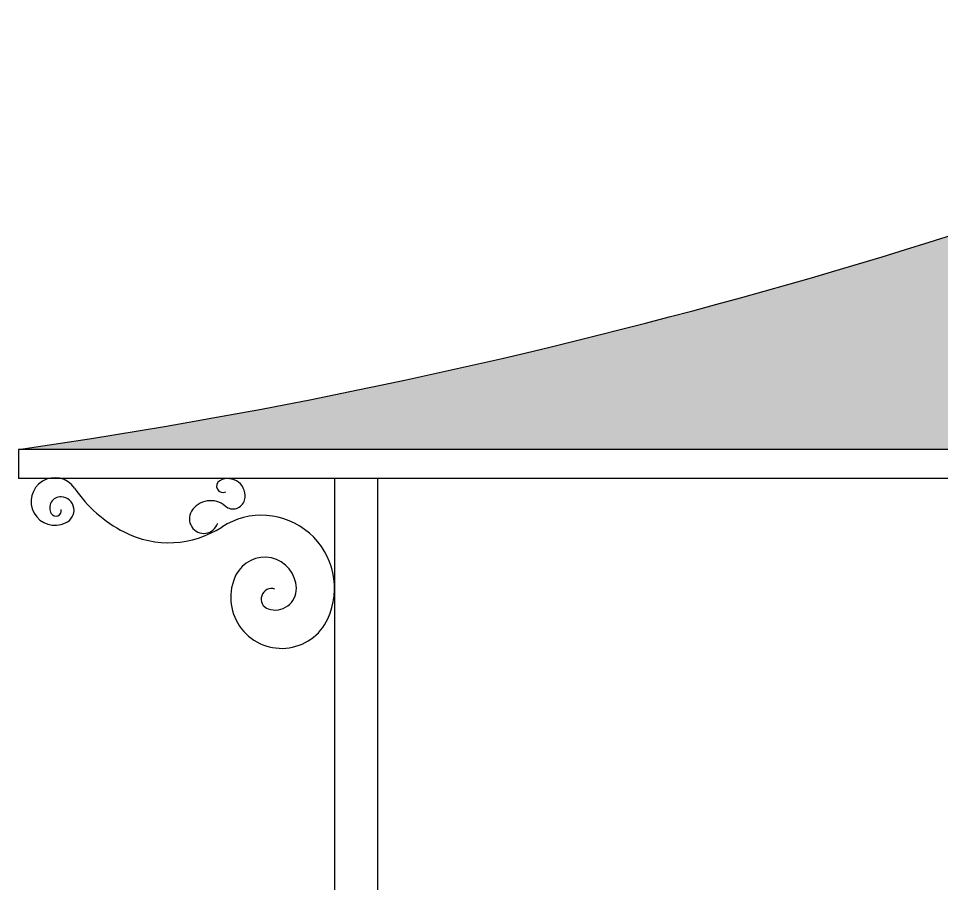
# Model space of a CAD drawing. Header units: millimetres. Extents: x 71 to 407, y 12 to 405.
# Drawn here: x 219.424 to 222.634, y 388.993 to 392.002 of the extents above; entities that cross this region are included whole.
import ezdxf

# ---------------------------------------------------------------- set-up
doc = ezdxf.new("R2010")
doc.units = ezdxf.units.MM
doc.header["$LTSCALE"] = 0.25
doc.layers.add('VEGETACAO', color=84, linetype='Continuous')

msp = doc.modelspace()

# ---------------------------------------------------------------- hatches: boundary and pattern name
at = {"layer": 'VEGETACAO'}
h = msp.add_hatch(dxfattribs=at)
h.set_pattern_fill('SPANTILE', color=12, scale=0.2, style=0, pattern_type=2)
h.set_pattern_definition([(0, (224.65395, 390.50245), (0, 0.2), [0.04, -0.16]), (0, (224.75395, 390.54245), (0, 0.2), [0.04, -0.16]), (0, (224.75395, 390.56245), (0, 0.2), [0.04, -0.16]), (90, (224.67395, 390.50245), (-0.2, 1e-17), [0.2]), (45, (224.67395, 390.50245), (0, 0.2), [0.0565685, -0.226274]), (45, (224.69395, 390.50245), (0, 0.2), [0.028284, -0.2545584]), (135, (224.67395, 390.50245), (-0.2, 0), [0.0565685, -0.226274]), (135, (224.85395, 390.50245), (-0.2, 0), [0.028284, -0.2545584]), (26.565, (224.71395, 390.52245), (0.2, 2e-10), [0.04472, -0.4024936]), (153.435, (224.63395, 390.52245), (-0.2, 2e-10), [0.04472, -0.4024936]), (26.565, (224.71395, 390.54245), (0.2, 2e-10), [0.04472, -0.4024936]), (153.435, (224.63395, 390.54245), (-0.2, 2e-10), [0.04472, -0.4024936])])
h.paths.add_polyline_path([(224.6739, 392.0025, -0.066863), (219.4239, 390.5025), (229.9239, 390.5025, -0.066863)])

# ---------------------------------------------------------------- linework, layer by layer
at = {"layer": 'VEGETACAO', "color": 12}
for p, q in [((229.9239, 390.5025), (219.4239, 390.5025)), ((219.4239, 390.5025), (219.4239, 390.4025)), ((229.9239, 390.4025), (219.4239, 390.4025))]:
    msp.add_line(p, q, dxfattribs=at)
at = {"layer": 'VEGETACAO', "color": 1}
for p, q in [((220.5239, 388.0025), (220.5239, 390.4025)), ((220.6739, 388.0025), (220.6739, 390.4025))]:
    msp.add_line(p, q, dxfattribs=at)
at = {"layer": 'VEGETACAO', "color": 12}
msp.add_arc((216.4656, 410.7943), 20.5063, 278.2948, 293.59599, dxfattribs=at)
at = {"layer": 'VEGETACAO'}
for centre, radius, start, end in [((219.5505, 390.3218), 0.0828, 34.245, 296.3873), ((220.1529, 390.3423), 0.0593, 344.9137, 118.6462), ((220.0042, 390.6306), 0.4659, 214.245, 242.8727), ((220.1351, 390.375), 0.0221, 118.6462, 297.5239), ((219.5707, 390.3001), 0.0382, 87.2513, 211.51), ((219.5703, 390.2914), 0.047, 291.2411, 87.2513), ((220.092, 390.2472), 0.0777, 49.2771, 148.3975), ((220.1699, 390.3377), 0.0417, 229.2771, 344.9137), ((219.5542, 390.29), 0.0188, 211.51, 12.5404), ((220.0687, 390.2615), 0.0504, 148.3975, 342.4895), ((220.2694, 390.0202), 0.2538, 335.2198, 122.9459), ((219.9466, 390.5183), 0.3397, 242.8727, 302.9459), ((220.2797, 390.0173), 0.1108, 1.5316, 153.756), ((220.3391, 389.9881), 0.177, 153.756, 335.2198), ((220.3044, 389.9828), 0.0364, 72.018, 251.0939), ((220.3165, 390.0183), 0.0739, 251.0939, 1.5316)]:
    msp.add_arc(centre, radius, start, end, dxfattribs=at)

doc.saveas('drawing.dxf')
